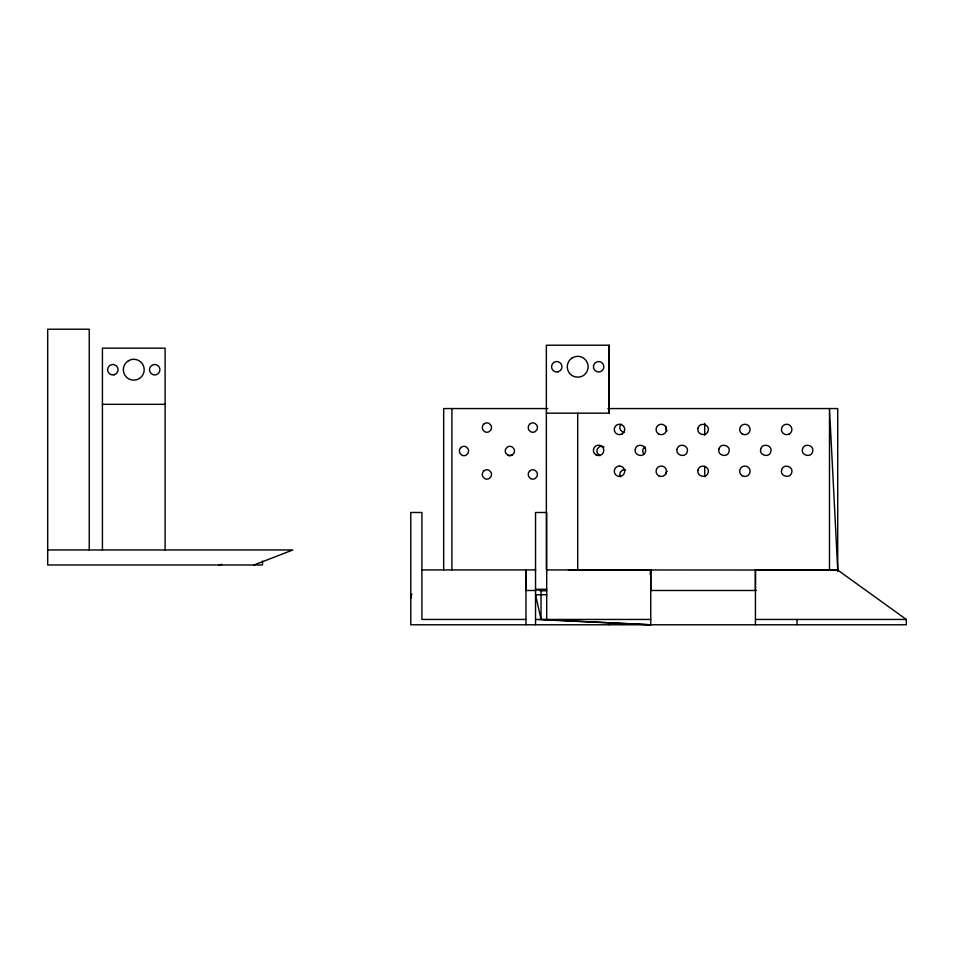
<?xml version="1.0" encoding="UTF-8"?>
<svg xmlns="http://www.w3.org/2000/svg" width="954" height="954" viewBox="0 0 954 954"><rect width="100%" height="100%" fill="white"/><g stroke="black" fill="none" stroke-linecap="round" stroke-linejoin="round"><path stroke-width="1.43" d="M546.356 413.177L609.046 413.177L609.046 345.217L546.356 345.217L546.356 569.288M609.26 624.775L609.26 622.855M650.103 574.248L650.747 569.92L650.735 590.49L756.105 590.49M755.437 590.514L755.437 570.075L837.731 570.075L906.3 619.444L906.3 624.775L410.769 624.775L410.769 512.489L421.918 512.489L421.918 619.444L525.964 619.444M410.769 598.385L411.77 594.139M621.185 424.268L620.458 425.234A4.77 4.77 0 0 0 620.458 429.92L622.127 431.637A4.496 4.496 0 0 0 624.429 432.269M667.025 471.133L666.297 472.111A4.77 4.77 0 0 0 665.677 474.448M512.167 455.07L513.836 453.353A4.77 4.77 0 0 0 513.836 448.666L512.167 446.949A4.496 4.496 0 0 0 507.576 446.949L505.894 448.666A4.77 4.77 0 0 0 505.894 453.353L508.637 455.535L512.167 455.07A4.496 4.496 0 0 1 507.576 455.07M645.047 446.949L643.378 448.666A4.77 4.77 0 0 0 643.378 453.353L644.105 454.331M254.074 564.983L292.83 549.957L47.7 549.957M219.003 564.983L221.888 564.339M102.424 404.329L165.114 404.329M547.811 408.562L443.682 408.562L443.682 570.075M607.913 408.562L837.719 408.562L837.719 571.47M421.918 569.92L535.754 569.92M546.451 569.92L837.731 570.075M797.019 570.075L837.731 569.92L829.491 408.562L829.491 569.92M546.702 589.286L535.54 589.286L541.025 590.788L546.702 590.788M536.291 590.49L525.964 590.49L525.964 569.92L525.964 624.775M546.702 594.759L535.54 594.771L541.025 619.444L650.747 624.775L650.747 569.92M650.747 619.444L535.54 619.444L650.747 624.775M755.437 619.444L906.3 619.444M650.747 570.075L568.453 570.075M782.864 570.075L755.437 569.943L755.437 624.775M667.025 430.886L666.297 429.92A4.77 4.77 0 0 1 665.832 426.366M797.019 619.444L797.019 624.775M704.72 423.361L704.72 435.203M704.72 466.291L704.72 476.654M609.046 345.217L609.046 413.177M577.695 413.177L577.707 569.323M546.702 619.444L546.702 512.489L535.54 512.489L535.54 624.775M541.025 590.788L541.025 619.444M451.91 408.562L451.91 569.92M262.505 561.059L262.505 564.983L47.7 564.983L47.7 329.225L89.247 329.225L89.247 549.957M165.114 550.112L165.114 348.162L102.424 348.162L102.424 550.219M600.316 455.547A4.496 4.496 0 0 1 599.207 455.07L597.538 453.353A4.77 4.77 0 0 1 597.538 448.666L599.207 446.949A4.496 4.496 0 0 1 603.799 446.949M625.609 469.917A4.496 4.496 0 0 0 622.127 470.394L620.458 472.111A4.77 4.77 0 0 0 620.458 476.797M635.352 449.012C633.361 455.428 643.95 458.254 645.441 451.707C647.42 445.291 636.843 442.453 635.352 449.012M677.149 449.012C675.158 455.428 685.747 458.254 687.238 451.707C689.217 445.291 678.64 442.453 677.149 449.012M698.042 428.107C696.062 434.523 706.64 437.361 708.13 430.814C710.122 424.399 699.532 421.561 698.042 428.107M698.042 469.905C696.062 476.32 706.64 479.158 708.13 472.612C710.122 466.196 699.532 463.358 698.042 469.905M718.946 449.012C716.955 455.428 727.544 458.254 729.035 451.707C731.014 445.291 720.437 442.453 718.946 449.012M760.732 449.012C758.752 455.428 769.341 458.254 770.832 451.707C772.812 445.291 762.234 442.453 760.732 449.012M781.636 469.905C779.656 476.32 790.234 479.158 791.725 472.612C793.716 466.196 783.127 463.358 781.636 469.905M802.529 449.012C800.549 455.428 811.139 458.254 812.629 451.707C814.609 445.291 804.019 442.453 802.529 449.012M460.734 447.7L460.007 448.666A4.77 4.77 0 0 0 460.007 453.353L461.688 455.07A4.496 4.496 0 0 0 466.267 455.07L467.949 453.353A4.77 4.77 0 0 0 467.949 448.666L466.267 446.949A4.496 4.496 0 0 0 461.688 446.949L460.734 447.7M483.654 424.268L482.927 425.234A4.77 4.77 0 0 0 482.927 429.92L484.608 431.637A4.496 4.496 0 0 0 489.187 431.637L490.869 429.92A4.77 4.77 0 0 0 490.869 425.234L489.187 423.516A4.496 4.496 0 0 0 484.608 423.516L483.654 424.268M483.654 471.133L482.927 472.111A4.77 4.77 0 0 0 482.927 476.797L484.608 478.514A4.496 4.496 0 0 0 489.187 478.514L490.869 476.797A4.77 4.77 0 0 0 490.869 472.111L489.187 470.394A4.496 4.496 0 0 0 484.608 470.394L483.654 471.133M529.601 424.268L528.874 425.234A4.77 4.77 0 0 0 528.874 429.92L530.543 431.637A4.496 4.496 0 0 0 535.134 431.637L536.804 429.92A4.77 4.77 0 0 0 536.804 425.234L535.134 423.516A4.496 4.496 0 0 0 530.543 423.516L529.601 424.268M529.601 471.133L528.874 472.111A4.77 4.77 0 0 0 528.874 476.797L530.543 478.514A4.496 4.496 0 0 0 535.134 478.514L536.804 476.797A4.77 4.77 0 0 0 536.804 472.111L535.134 470.394A4.496 4.496 0 0 0 530.543 470.394L529.601 471.133M128.408 360.743L126.274 362.437A10.446 10.446 0 0 0 124.795 375.065L126.488 377.212A10.446 10.446 0 0 0 139.117 378.69L141.264 376.997A10.446 10.446 0 0 0 142.742 364.368L141.049 362.222A10.446 10.446 0 0 0 128.408 360.743M572.352 357.798L570.206 359.479A10.446 10.446 0 0 0 568.727 372.12C572.006 377.867 580.664 378.881 585.196 374.051A10.446 10.446 0 0 0 586.674 361.411L584.981 359.276A10.446 10.446 0 0 0 574.857 356.713L572.352 357.798M622.103 433.987L619.492 434.69A5.223 5.223 0 0 1 614.591 427.678A5.223 5.223 0 0 1 622.855 425.46A5.223 5.223 0 0 1 622.103 433.987M789.292 433.987L786.68 434.69A5.223 5.223 0 0 1 781.767 427.678A5.223 5.223 0 0 1 790.043 425.46A5.223 5.223 0 0 1 789.292 433.987M154.667 364.488L153.308 364.666A5.223 5.223 0 0 0 153.308 374.767L154.667 374.946A5.223 5.223 0 0 0 159.89 369.711A5.223 5.223 0 0 0 154.667 364.488M114.218 374.767L112.87 374.946A5.223 5.223 0 0 1 107.647 369.711A5.223 5.223 0 0 1 112.87 364.488L114.218 364.666A5.223 5.223 0 0 1 114.218 374.767M598.599 361.542L597.252 361.721A5.223 5.223 0 0 0 597.252 371.81L598.599 371.988A5.223 5.223 0 0 0 603.822 366.765A5.223 5.223 0 0 0 598.599 361.542M558.15 371.81L556.802 371.988A5.223 5.223 0 0 1 551.579 366.765A5.223 5.223 0 0 1 556.802 361.542L558.15 361.721A5.223 5.223 0 0 1 558.15 371.81M619.492 466.029L618.144 466.208A5.223 5.223 0 0 0 615.497 474.615A5.223 5.223 0 0 0 624.226 473.47A5.223 5.223 0 0 0 619.492 466.029M658.677 433.987A5.223 5.223 0 0 0 666.512 429.455A5.223 5.223 0 0 0 658.677 424.935A5.223 5.223 0 0 0 658.677 433.987M742.272 433.987A5.223 5.223 0 0 0 750.106 429.455A5.223 5.223 0 0 0 742.272 424.935A5.223 5.223 0 0 0 742.272 433.987M742.272 475.784A5.223 5.223 0 0 0 750.106 471.252A5.223 5.223 0 0 0 742.272 466.733A5.223 5.223 0 0 0 742.272 475.784M658.677 475.784A5.223 5.223 0 0 0 666.512 471.252A5.223 5.223 0 0 0 658.677 466.733A5.223 5.223 0 0 0 658.677 475.784M595.988 454.879A5.223 5.223 0 0 0 603.822 450.36A5.223 5.223 0 0 0 595.988 445.84A5.223 5.223 0 0 0 595.988 454.879"/></g></svg>
